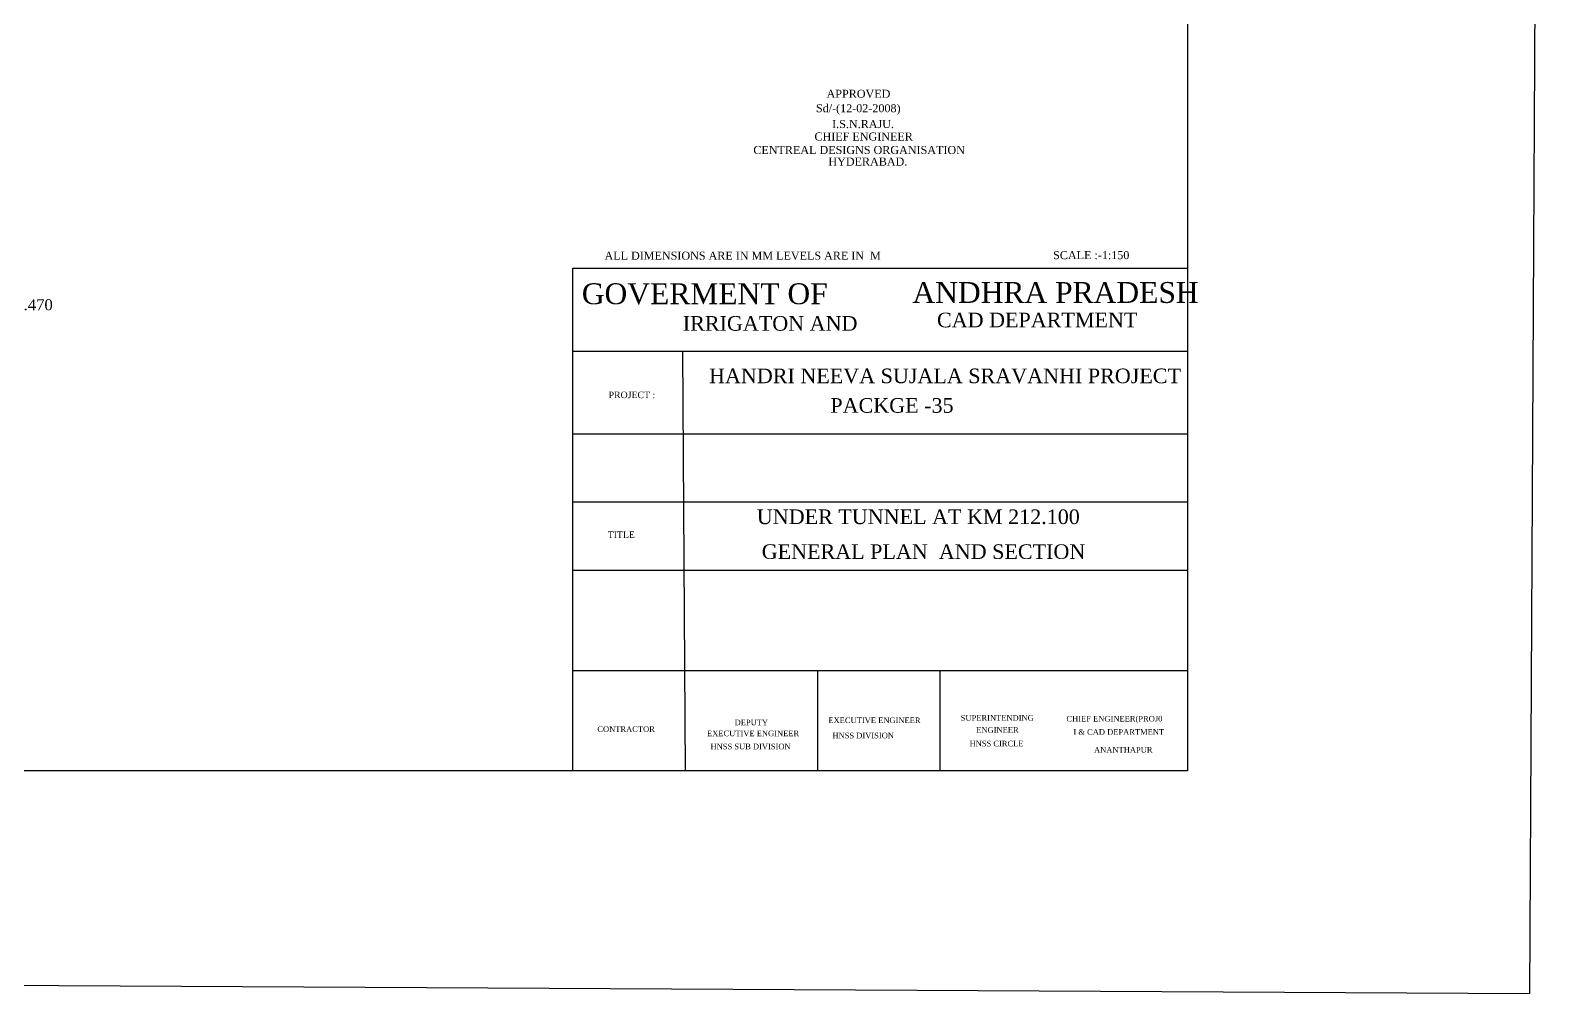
# Model space of a CAD drawing. Header units: inches. Extents: x 84.7 to 174.4, y 40.8 to 102.2.
# Drawn here: x 140.07 to 174.38, y 40.76 to 62.59 of the extents above; entities that cross this region are included whole.
import ezdxf

# ---------------------------------------------------------------- set-up
doc = ezdxf.new("R2010")
doc.units = ezdxf.units.IN
doc.header["$MEASUREMENT"] = 0
doc.linetypes.add('ACAD_ISO03W100', pattern=[30, 12, -18])
doc.layers.add('DIMENSION', color=7, linetype='Continuous')
doc.layers.add('DRAWING', color=7, linetype='Continuous')
doc.styles.get("Standard").update_dxf_attribs({"font": 'times.ttf', "height": 0.2})
picture_1 = doc.add_image_def('image1.jpg', size_in_pixel=(7220, 4926))

msp = doc.modelspace()

# ---------------------------------------------------------------- linework, layer by layer
at = {"layer": 'DRAWING'}
for points in [[(91.11446, 95.7754), (166.30488, 95.7754), (166.30488, 45.81137), (91.11446, 45.81137)], [(152.37388, 57.19942), (166.30488, 57.19942), (166.30488, 45.81137), (152.37388, 45.81137)]]:
    msp.add_lwpolyline(points, close=True, dxfattribs=at)
for points in [[(152.37388, 55.31935), (166.30488, 55.31935)], [(154.92708, 45.81137), (154.86811, 55.31935)], [(152.37388, 53.4488), (166.30488, 53.4488)], [(152.37388, 51.903), (166.30488, 51.903)], [(166.30488, 50.34785), (152.37388, 50.34785)], [(166.30488, 48.07651), (152.37388, 48.07651)], [(157.91566, 48.07651), (157.91566, 45.81137)], [(160.69411, 48.07651), (160.69411, 45.81137)]]:
    msp.add_lwpolyline(points, dxfattribs=at)

# ---------------------------------------------------------------- texts
at = {"layer": 'DIMENSION', "linetype": 'ACAD_ISO03W100', "insert": (138.54602, 56.49722), "char_height": 0.25, "width": 2.7183039, "attachment_point": 1}
msp.add_mtext('G.L+456.470', dxfattribs=at)
at = {"layer": 'DRAWING'}
for s, height, p in [('APPROVED', 0.181423, (158.12441, 61.06225)), ('Sd/-(12-02-2008)', 0.1814226, (157.884, 60.73505)), ('I.S.N.RAJU.', 0.1814226, (158.25163, 60.37588)), ('CHIEF ENGINEER', 0.1814226, (157.85014, 60.09329)), ('CENTREAL DESIGNS ORGANISATION ', 0.1814226, (156.46479, 59.78878)), ('HYDERABAD.', 0.181423, (158.16629, 59.5252)), ('ALL DIMENSIONS ARE IN MM LEVELS ARE IN  M ', 0.1814226, (153.0907, 57.39364)), ('SCALE :-1:150', 0.1814226, (163.26065, 57.40514)), ('GOVERMENT OF  ', 0.4728949, (152.57531, 56.38539)), ('ANDHRA PRADESH ', 0.4728949, (160.07067, 56.41411)), ('IRRIGATON AND ', 0.3311521, (154.86554, 55.78422)), ('CAD DEPARTMENT ', 0.3311521, (160.62714, 55.86095)), ('HANDRI NEEVA SUJALA SRAVANHI PROJECT ', 0.3311521, (155.46045, 54.59521)), ('PROJECT :', 0.14702, (153.1842, 54.25593)), ('PACKGE -35', 0.331152, (158.21089, 53.92567)), ('UNDER TUNNEL AT KM 212.100', 0.3311521, (156.54381, 51.40278)), ('TITLE ', 0.14702, (153.16267, 51.0886)), ('GENERAL PLAN  AND SECTION', 0.3311521, (156.65429, 50.61292)), ('EXECUTIVE ENGINEER ', 0.1273219, (158.16636, 46.89316)), ('SUPERINTENDING ', 0.1273219, (161.16564, 46.94764)), ('CHIEF ENGINEER(PROJ0', 0.1273219, (163.56246, 46.92906)), ('CONTRACTOR', 0.127322, (152.92837, 46.69256)), ('EXECUTIVE ENGINEER ', 0.1273219, (155.41498, 46.59618)), ('DEPUTY ', 0.127322, (156.04017, 46.84476)), ('HNSS DIVISION ', 0.1273219, (158.25741, 46.54757)), ('ENGINEER ', 0.127322, (161.51769, 46.6748)), ('I & CAD DEPARTMENT ', 0.1273219, (163.72014, 46.62839)), ('HNSS SUB DIVISION ', 0.1273219, (155.49388, 46.2991)), ('HNSS CIRCLE', 0.1273219, (161.36594, 46.36559)), ('ANANTHAPUR', 0.127322, (164.18838, 46.22272))]:
    msp.add_text(s, height=height, dxfattribs=at).set_placement(p)

# ---------------------------------------------------------------- pictures from other files: only their frames are drawn
image = msp.add_image(picture_1, insert=(84.7318, 41.23917), size_in_units=(89.32475, 60.94373), rotation=-0.306801, dxfattribs=dict(fade=30))
image.dxf.flags = 7

doc.saveas('drawing.dxf')
